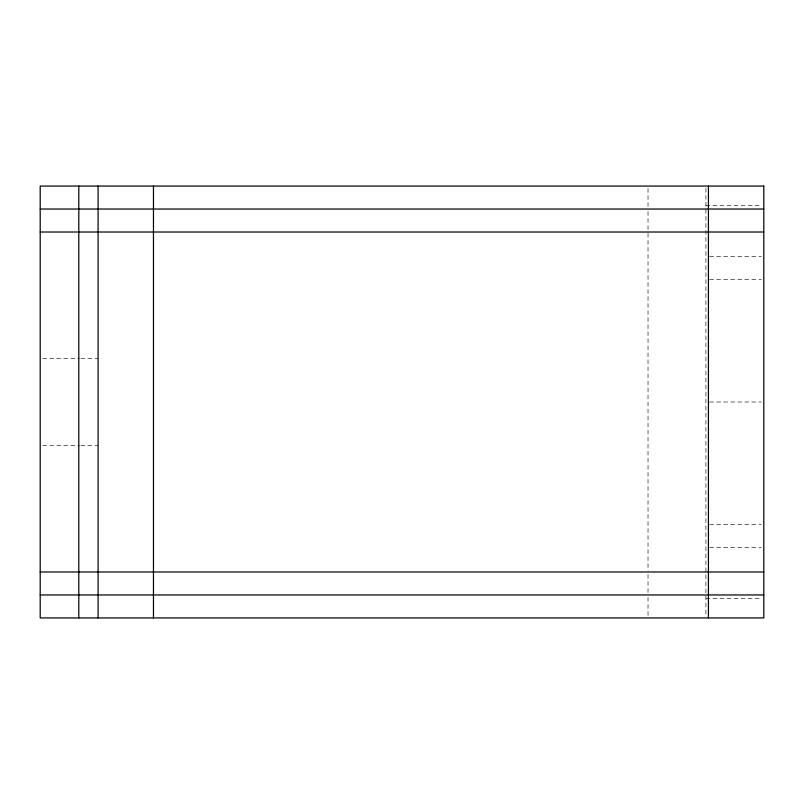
<?xml version="1.0" encoding="UTF-8"?>
<svg xmlns="http://www.w3.org/2000/svg" width="804" height="804" viewBox="0 0 804 804"><rect width="100%" height="100%" fill="white"/><g stroke="black" fill="none" stroke-linecap="round" stroke-linejoin="round"><path stroke-width="0.6" stroke-dasharray="4.02 3.01" d="M705.912 205.362L760.182 205.362M709.61 256.496L761.338 256.496M709.61 279.47L761.338 279.47M42.662 358.624L79.616 358.624M80.842 358.624L98.088 358.624M709.61 402L761.338 402M42.662 445.376L79.616 445.376M80.842 445.376L98.088 445.376M709.61 524.53L761.338 524.53M709.61 547.504L761.338 547.504M705.912 598.638L760.182 598.638M705.912 188.216L705.912 615.784M648.024 188.488L648.024 207.834M648.024 211.462L648.024 232.014M648.024 233.271L648.024 570.729M648.024 574.408L648.024 593.754M648.024 597.382L648.024 615.512"/><path stroke-width="1.21" d="M40.2 209.04L763.8 209.04M40.2 232.014L763.8 232.014M40.2 571.986L763.8 571.986M40.2 594.96L763.8 594.96M708.424 186.066L708.424 617.934M153.463 186.066L153.463 617.934M98.088 186.066L98.088 617.934M78.792 186.066L78.792 617.934M763.8 186.066L40.2 186.066L40.2 617.934L763.8 617.934L763.8 186.066"/></g></svg>
